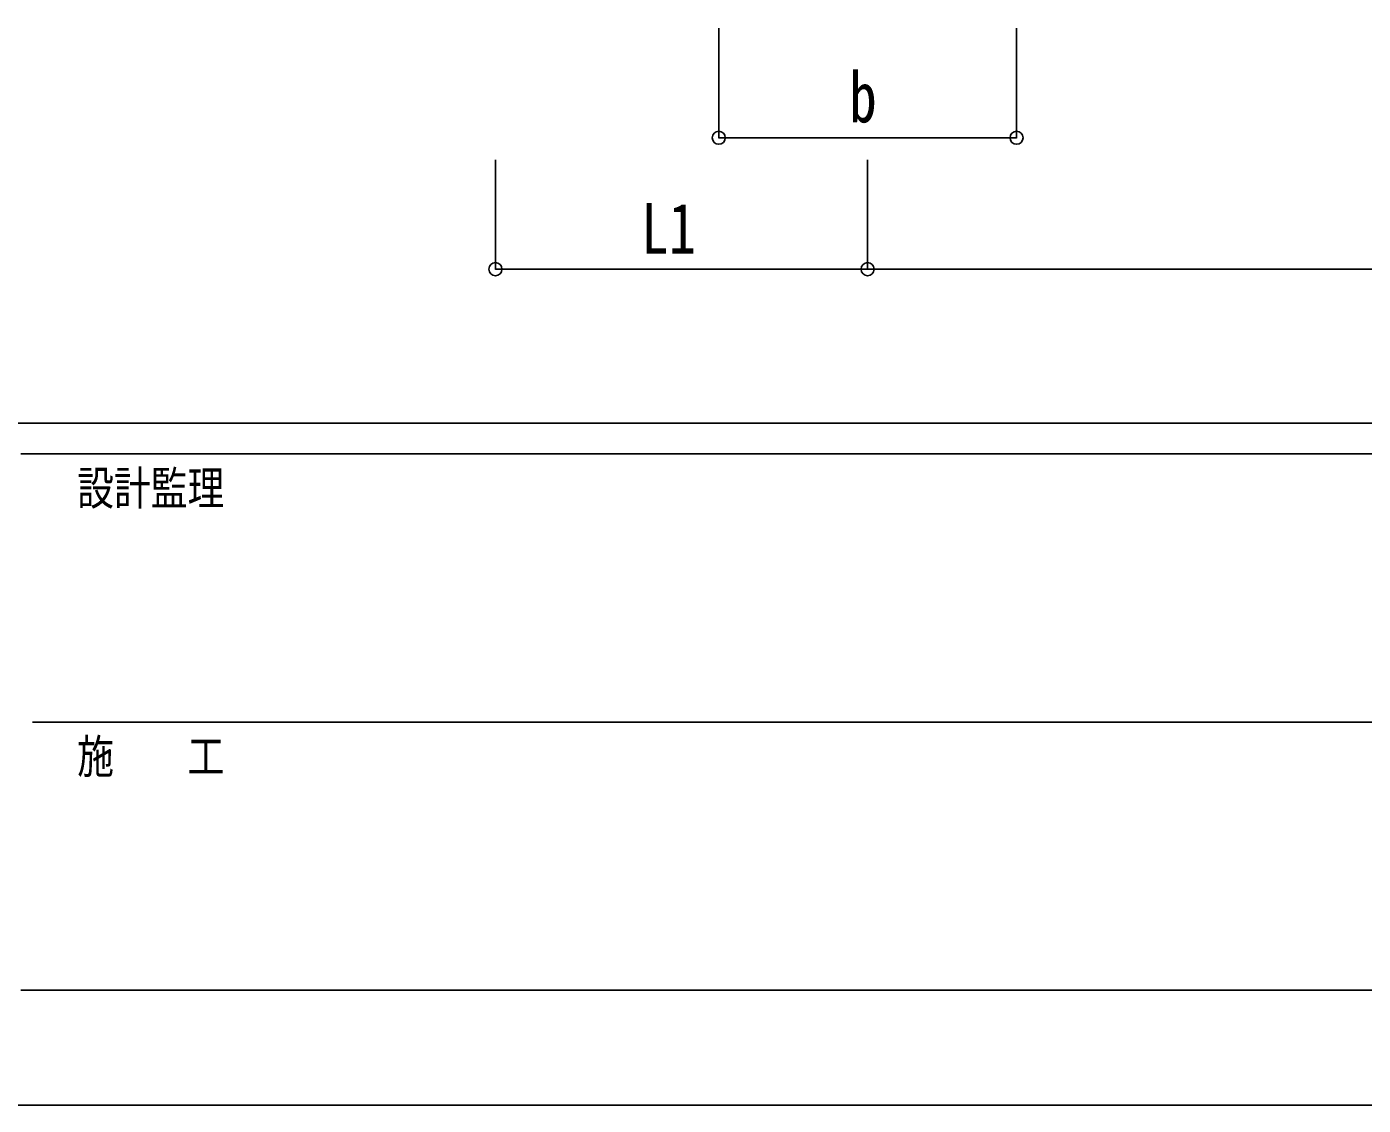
# Model space of a CAD drawing. Units: millimetres, scale not verified. Extents: x -14730 to 14718, y -10403 to 10400.
# Drawn here: x -4554 to -1503, y -10390 to -7928 of the extents above; entities that cross this region are included whole.
import ezdxf
from ezdxf.enums import TextEntityAlignment as Align

# ---------------------------------------------------------------- set-up
doc = ezdxf.new("R2010")
doc.units = ezdxf.units.MM
doc.header["$LTSCALE"] = 50
doc.layers.add('0-7_YKK_D', color=6, linetype='Continuous')
doc.layers.add('0-8_YKK_ZWAK', color=7, linetype='Continuous')
doc.styles.add('ＭＳ ゴシック', font='')
doc.styles.get('ＭＳ ゴシック').set_extended_font_data('MS Gothic')

msp = doc.modelspace()

# ---------------------------------------------------------------- linework, layer by layer
at = {"layer": '0-7_YKK_D'}
for p, q in [((-2974.27, -7931.19), (-2974.27, -8182.19)), ((-2294.27, -7931.19), (-2294.27, -8182.19)), ((-2974.27, -8181.19), (-2294.27, -8181.19)), ((-3484.23, -8231.19), (-3484.23, -8482.19)), ((-2634.27, -8231.19), (-2634.27, -8482.19)), ((-2634.27, -8231.19), (-2634.27, -8482.19)), ((-3484.23, -8481.19), (-2634.27, -8481.19)), ((-2634.27, -8481.19), (-87.45, -8481.19))]:
    msp.add_line(p, q, dxfattribs=at)
for centre in [(-2974.27, -8181.19), (-2294.27, -8181.19), (-3484.23, -8481.19), (-2634.27, -8481.19), (-2634.27, -8481.19)]:
    msp.add_circle(centre, 14.88, dxfattribs=at)
at = {"layer": '0-8_YKK_ZWAK'}
for p, q in [((13632.57, -8832.7), (-13667.43, -8832.7)), ((-17.43, -8902.7), (-4567.43, -8902.7)), ((-4541.18, -9515.2), (-17.43, -9515.2)), ((-4567.43, -10127.7), (-17.43, -10127.7))]:
    msp.add_line(p, q, dxfattribs=at)
msp.add_lwpolyline([(-14717.5, -10390.2), (14717.5, -10390.2), (14717.5, 10399.8), (-14717.5, 10399.8)], close=True, dxfattribs=at)

# ---------------------------------------------------------------- texts
at = {"layer": '0-7_YKK_D', "style": 'ＭＳ ゴシック', "width": 0.8}
for s, p in [('b', (-2676.27, -8180.39)), ('L1', (-3151.65, -8480.39))]:
    msp.add_text(s, height=115.5, dxfattribs=at).set_placement(p, align=Align.BOTTOM_LEFT)
at = {"layer": '0-8_YKK_ZWAK', "style": 'ＭＳ ゴシック', "width": 0.8}
for s, p in [('設計監理', (-4439.1, -9042.7)), ('施\u3000\u3000工', (-4439.1, -9655.2))]:
    msp.add_text(s, height=76.98, dxfattribs=at).set_placement(p, align=Align.BOTTOM_LEFT)

doc.saveas('drawing.dxf')
